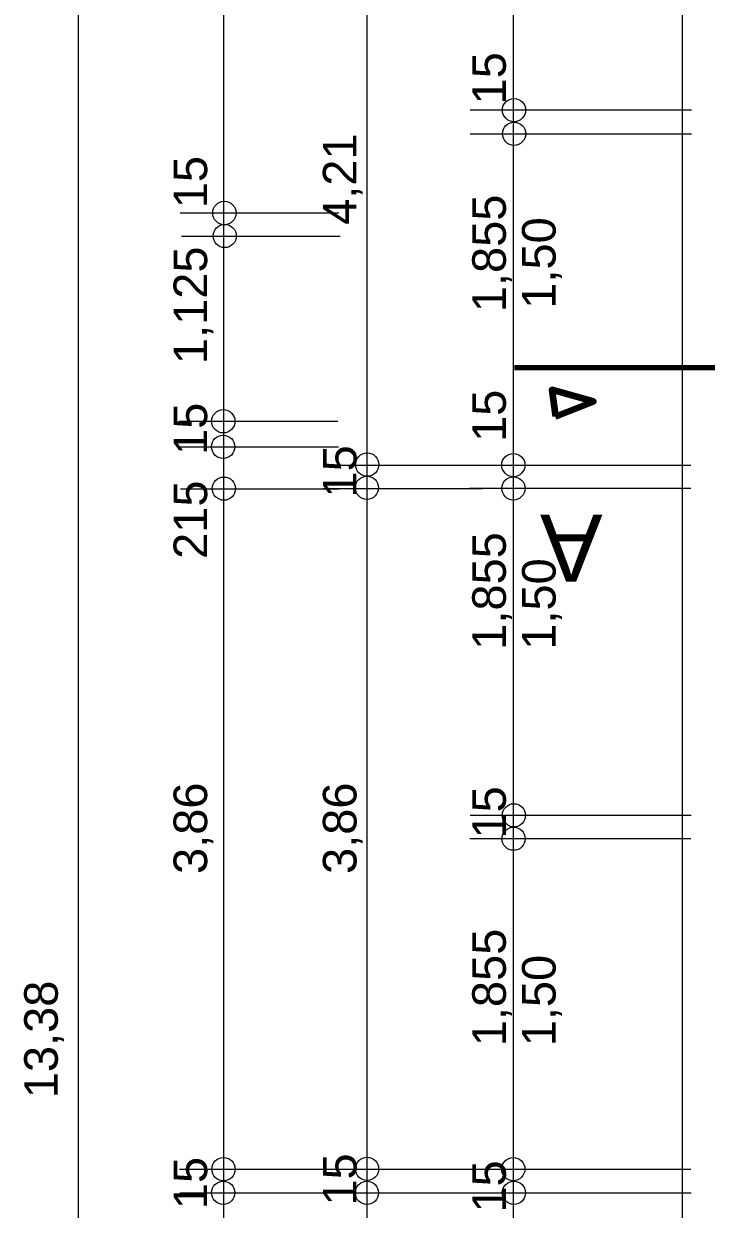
# Model space of a CAD drawing. Header units: millimetres. Extents: x 1501 to 41669, y -38 to 29710.
# Drawn here: x 1567 to 5437, y 11242 to 17957 of the extents above; entities that cross this region are included whole.
import ezdxf

# ---------------------------------------------------------------- set-up
doc = ezdxf.new("R2010")
doc.units = ezdxf.units.MM
doc.header["$LTSCALE"] = 50
doc.linetypes.add('PDF_564-4_176-4_70-6_176-4', pattern=[987.8, 564.4, -176.4, 70.6, -176.4])
for name, color, linetype in [('05_Linien_stark', 7, 'Continuous'), ('06_Linien_fein', 3, 'Continuous'), ('07_Bemassung', 6, 'Continuous'), ('08_Schnittlinie', 1, 'Continuous'), ('10_Text', 7, 'Continuous')]:
    doc.layers.add(name, color=color, linetype=linetype)
doc.styles.add('PLAN', font='arial.ttf')

msp = doc.modelspace()

# ---------------------------------------------------------------- linework, layer by layer
at = {"layer": '05_Linien_stark', "lineweight": 15}
for p, q in [((4098.4, 17467.8), (5352.7, 17467.8)), ((4098.7, 17333.7), (5353.1, 17333.7)), ((2454.9, 16884.5), (3354.4, 16884.5)), ((2461.4, 16753.9), (3360.8, 16753.9)), ((2461.4, 16753.9), (3360.8, 16753.9)), ((2449, 15704.7), (3348.4, 15704.7)), ((2452.4, 15559.9), (3351.8, 15559.9)), ((2452.4, 15559.9), (3351.8, 15559.9)), ((3267.4, 15456.8), (4166.8, 15456.8)), ((4094.6, 15456.9), (5348.9, 15456.9)), ((2456.5, 15323), (3355.9, 15323)), ((2456.5, 15323), (3355.9, 15323)), ((3266.9, 15324.3), (4166.3, 15324.3)), ((4095.1, 15325), (5349.5, 15325)), ((4097.8, 13473.4), (5352.1, 13473.4)), ((4095.7, 13340.9), (5350.1, 13340.9)), ((2450, 11468.6), (3349.4, 11468.6)), ((3261.3, 11469.1), (4160.8, 11469.1)), ((4094.3, 11469.7), (5348.7, 11469.7)), ((2452.8, 11335), (3352.2, 11335)), ((2452.8, 11335), (3352.2, 11335)), ((3264.3, 11335), (4163.7, 11335)), ((4097.7, 11335.1), (5352, 11335.1))]:
    msp.add_line(p, q, dxfattribs=at)
at = {"layer": '05_Linien_stark', "lineweight": 211}
msp.add_lwpolyline([(4582.3, 15732.2), (4797.2, 15817.4), (4562, 15882.2)], close=True, dxfattribs=at)
at = {"layer": '06_Linien_fein', "lineweight": 9}
msp.add_line((5302.3, 6519.1), (5302.3, 20416), dxfattribs=at)
at = {"layer": '07_Bemassung', "lineweight": 15}
for p, q in [((1877.1, 6346.3), (1877.1, 20392.3)), ((2702.1, 6348.3), (2702.1, 20397.3)), ((3514.9, 6342.6), (3514.9, 20394.2)), ((4343.3, 6342.9), (4343.3, 20392.6))]:
    msp.add_line(p, q, dxfattribs=at)
at = {"layer": '07_Bemassung', "lineweight": 18}
for centre, radius in [((4346.9, 17467.5), 65.8), ((4347.3, 17333.4), 65.8), ((2704.8, 16884.5), 66.2), ((2706.9, 16754.2), 65.8), ((2698.9, 15704.7), 66.2), ((2698, 15560.2), 65.8), ((3514.3, 15459.3), 66.2), ((4343.1, 15456.5), 65.8), ((2702, 15323.3), 65.8), ((3513, 15328.2), 65.8), ((4343.7, 15324.6), 65.8), ((4346.4, 13473), 65.8), ((4344.3, 13340.5), 65.8), ((2699.9, 11468.7), 66.2), ((3513.8, 11470.5), 65.8), ((4342.9, 11469.3), 65.8), ((2698.3, 11335.3), 65.8), ((3512.9, 11334.6), 65.8), ((4346.2, 11334.8), 65.8)]:
    msp.add_circle(centre, radius, dxfattribs=at)
at = {"layer": '08_Schnittlinie', "linetype": 'PDF_564-4_176-4_70-6_176-4', "lineweight": 70}
msp.add_line((4350, 16008.4), (8172.3, 16008.4), dxfattribs=at)

# ---------------------------------------------------------------- texts
at = {"layer": '07_Bemassung', "style": 'PLAN'}
for s, p in [('15', (4300.6, 17499.4)), ('4,21', (3453.9, 16817)), ('15', (2607.3, 16911.2)), ('1,855', (4300.6, 16322.7)), ('1,50', (4582.8, 16342.4)), ('1,125', (2607.3, 16028.6)), ('15', (4300.6, 15587.4)), ('15', (2607.3, 15513.8)), ('15', (3453.9, 15273)), ('215', (2607.3, 14925.4)), ('1,855', (4300.6, 14410.7)), ('1,50', (4582.8, 14410.8)), ('3,86', (2607.3, 13140.8)), ('3,86', (3453.9, 13140.8)), ('15', (4300.6, 13341.4)), ('1,855', (4300.6, 12164.8)), ('1,50', (4582.8, 12164.8)), ('13,38', (1760.6, 11870.7)), ('15', (2607.3, 11242)), ('15', (3453.9, 11262.3)), ('15', (4300.6, 11222.9))]:
    msp.add_text(s, height=190.5, rotation=90, dxfattribs=at).set_placement(p)
at = {"layer": '10_Text', "style": 'PLAN'}
msp.add_text('A', height=381, rotation=180, dxfattribs=at).set_placement((4849.4, 15176.6))

doc.saveas('drawing.dxf')
